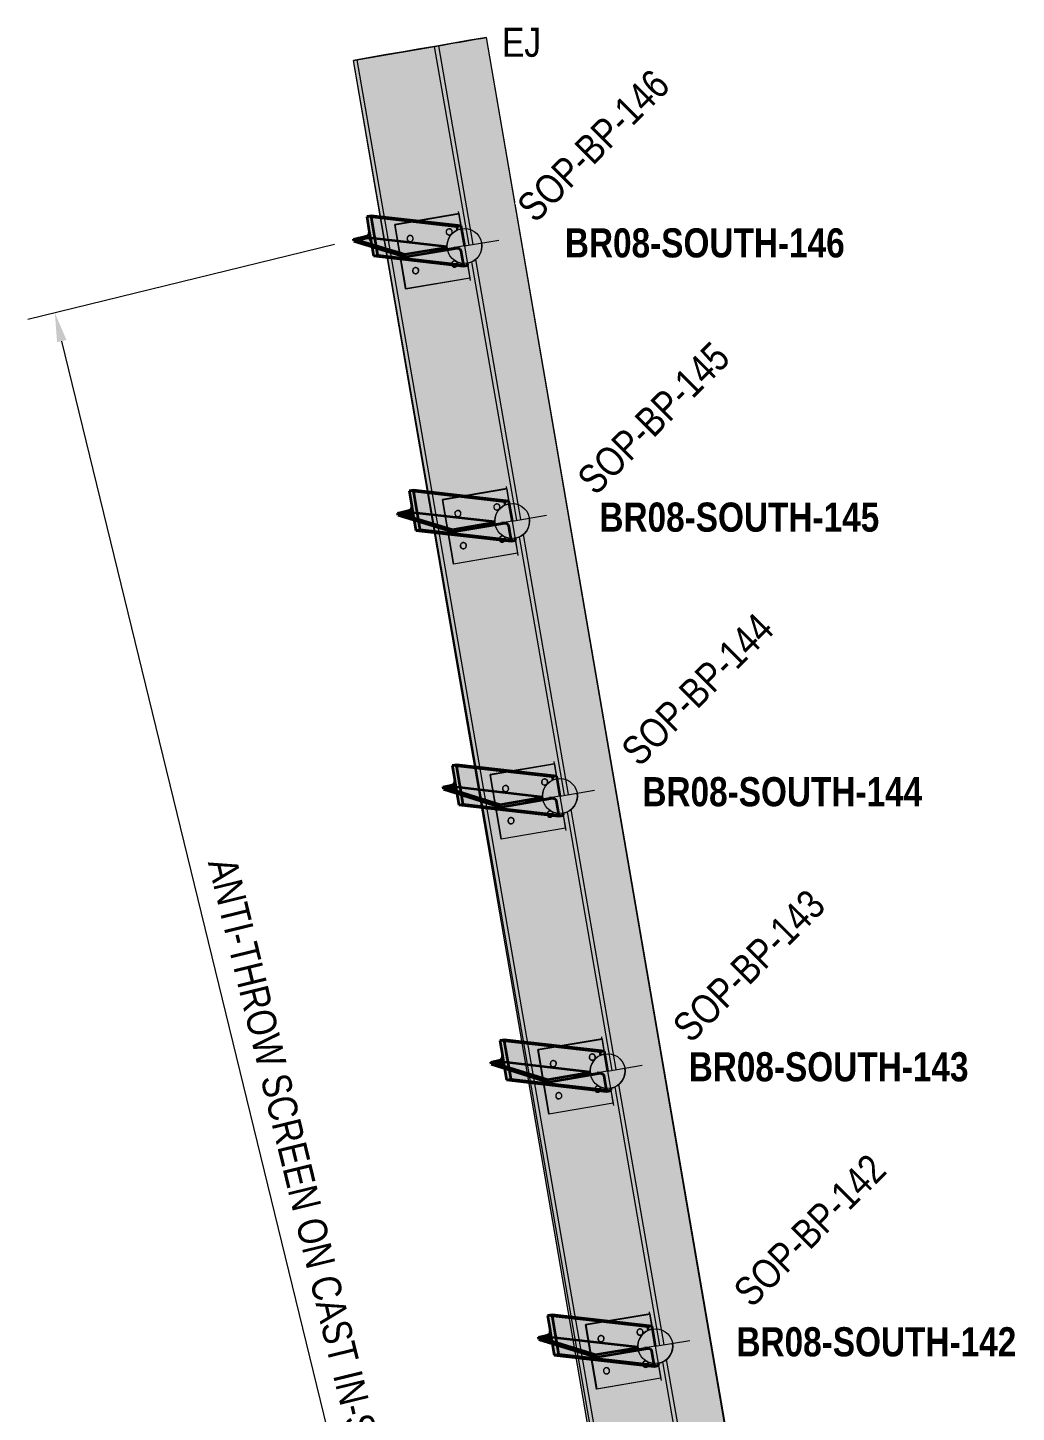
# Model space of a CAD drawing. Header units: metres. Extents: x 4 to 49, y -1186 to 3.
# Drawn here: x 43.66 to 47.9, y -1178.37 to -1172.43 of the extents above; entities that cross this region are included whole.
import ezdxf

# ---------------------------------------------------------------- set-up
doc = ezdxf.new("R2010")
doc.units = ezdxf.units.M
doc.layers.get('Defpoints').update_dxf_attribs({"color": 41})
for name, color, linetype, lineweight in [('A-ANNO-DIMS', 7, 'Continuous', 9), ('A-ANNO-NOTE', 7, 'Continuous', 9), ('A-FLOR', 7, 'Continuous', 50), ('A-GENM', 7, 'Continuous', 35), ('A-GENM-IDEN', 7, 'Continuous', 18), ('G-ANNO-TEXT', 7, 'Continuous', 9), ('S-FNDN-IDEN', 7, 'Continuous', 18), ('S-FSTN', 7, 'Continuous', 18)]:
    doc.layers.add(name, color=color, linetype=linetype, lineweight=lineweight)
doc.styles.add('Arial Narrow_4', font='ARIALN.TTF', dxfattribs={"height": 0.125})
doc.styles.add('Arial Narrow_B_1', font='ARIALNB.TTF', dxfattribs={"height": 0.125})
doc.dimstyles.new('Dimension_Standard_O__mm_', dxfattribs={"dimscale": 0.3048, "dimtxt": 0.127929, "dimasz": 0.410105, "dimexe": 0.393701, "dimexo": 0.246063, "dimgap": 0.246063, "dimtad": 1, "dimdec": 0, "dimlfac": 1000, "dimzin": 0, "dimdsep": 46, "dimtxsty": 'Arial Narrow_4', "dimsah": 1, "dimcen": 0.09, "dimaunit": 1, "dimadec": 4, "dimazin": 0, "dimtfac": 1, "dimtdec": 4, "dimtix": 1, "dimtmove": 0, "dimatfit": 3, "dimfxl": 1, "dimtvp": 1, "dimtfill": 1, "dimtolj": 1, "dimtzin": 0, "dimlwd": 18, "dimlwe": 18, "dimarcsym": 2})

# ---------------------------------------------------------------- blocks, each defined once
blk = doc.blocks.new('BR08_GEN_POST_0 - 360UB_BASE-V17-DRG-2873222 - SOUTHERN SCREEN POST - PLAN')
at = {"layer": 'A-GENM', "true_color": 0xc0c0c0}
for points in [[(-312.375, -1178.1279), (-312.3559, -1178.1245), (-312.3847, -1177.9551), (-312.4039, -1177.9585), (-312.3862, -1178.0619)], [(-312.3862, -1178.0619), (-312.3924, -1178.0272), (-312.3932, -1178.0326), (-312.3957, -1178.0371), (-312.3994, -1178.0402), (-312.4015, -1178.0409), (-312.4426, -1178.0507), (-312.4409, -1178.0606), (-312.3976, -1178.0505), (-312.3932, -1178.0516), (-312.3894, -1178.0547), (-312.3869, -1178.0593)], [(-312.3834, -1178.0785), (-312.3869, -1178.0593), (-312.3894, -1178.0547), (-312.3932, -1178.0516), (-312.3957, -1178.0513), (-312.3998, -1178.0508), (-312.4409, -1178.0606), (-312.3847, -1178.0781)], [(-312.3935, -1178.0515), (-312.3976, -1178.0505), (-312.3974, -1178.0511), (-312.3941, -1178.0514)], [(-311.9456, -1178.1768), (-311.926, -1178.1735), (-312.3559, -1178.1245), (-312.375, -1178.1279), (-311.9916, -1178.1716)]]:
    blk.add_hatch(color=9, dxfattribs=at).paths.add_polyline_path(points)
h = blk.add_hatch(color=9, dxfattribs=at)
h.paths.add_polyline_path([(-311.926, -1178.1735), (-311.9277, -1178.1637), (-311.9288, -1178.1634), (-311.9412, -1178.0899), (-311.9403, -1178.0898), (-311.9549, -1178.0041), (-312.3847, -1177.9551), (-312.3559, -1178.1245), (-311.9412, -1178.1718)])
h.paths.add_polyline_path([(-312.0151, -1178.1024), (-312.0161, -1178.0936), (-312.016, -1178.0857), (-312.0152, -1178.0779), (-312.0134, -1178.0699), (-312.0108, -1178.0621), (-312.0073, -1178.0546), (-312.0031, -1178.0476), (-311.9981, -1178.0411), (-311.9916, -1178.0345), (-311.9861, -1178.0299), (-311.9793, -1178.0253), (-311.972, -1178.0215), (-311.9643, -1178.0186), (-311.9564, -1178.0165), (-311.9536, -1178.0165), (-311.9412, -1178.0899), (-312.0147, -1178.1024)])
at = {"layer": 'A-GENM'}
for p, q in [((-312.3847, -1177.9551), (-312.4039, -1177.9585)), ((-312.4039, -1177.9585), (-312.3926, -1178.0245)), ((-311.9745, -1178.0074), (-312.4039, -1177.9585)), ((-312.3559, -1178.1245), (-312.3847, -1177.9551)), ((-311.9549, -1178.0041), (-312.3847, -1177.9551)), ((-311.9549, -1178.0041), (-311.9745, -1178.0074)), ((-311.9745, -1178.0074), (-311.9721, -1178.0216)), ((-311.94, -1178.0912), (-311.9549, -1178.0041)), ((-312.4426, -1178.0507), (-312.4015, -1178.0409)), ((-312.1975, -1178.1271), (-312.4426, -1178.0507)), ((-312.4409, -1178.0606), (-312.4426, -1178.0507)), ((-312.3998, -1178.0508), (-312.4409, -1178.0606)), ((-312.4409, -1178.0606), (-312.1958, -1178.137)), ((-312.0161, -1178.0939), (-312.3966, -1178.0506)), ((-312.3926, -1178.0245), (-312.3862, -1178.0619)), ((-312.3862, -1178.0619), (-312.375, -1178.1279)), ((-312.375, -1178.1279), (-312.3559, -1178.1245)), ((-312.375, -1178.1279), (-311.9456, -1178.1768)), ((-312.3559, -1178.1245), (-311.926, -1178.1735)), ((-312.0159, -1178.0965), (-312.1975, -1178.1271)), ((-312.1975, -1178.1271), (-312.1958, -1178.137)), ((-312.1958, -1178.137), (-311.9732, -1178.0994)), ((-311.9692, -1178.0993), (-311.9855, -1178.0974)), ((-311.9569, -1178.1108), (-311.9456, -1178.1768)), ((-311.9456, -1178.1768), (-311.926, -1178.1735)), ((-311.926, -1178.1735), (-311.9277, -1178.1637))]:
    blk.add_line(p, q, dxfattribs=at)
at = {"layer": 'A-GENM', "flags": 128}
for points in [[(-312.4015, -1178.0409), (-312.3994, -1178.0402), (-312.3974, -1178.0389), (-312.3957, -1178.0371), (-312.3943, -1178.035), (-312.3932, -1178.0326), (-312.3926, -1178.03), (-312.3924, -1178.0272), (-312.3926, -1178.0245)], [(-312.3862, -1178.0619), (-312.3869, -1178.0593), (-312.388, -1178.0568), (-312.3894, -1178.0547), (-312.3912, -1178.0529), (-312.3932, -1178.0516), (-312.3954, -1178.0508), (-312.3976, -1178.0505), (-312.3998, -1178.0508)], [(-311.9732, -1178.0994), (-311.9701, -1178.0992), (-311.9669, -1178.0997), (-311.964, -1178.1009), (-311.9614, -1178.1027), (-311.9593, -1178.1051), (-311.9578, -1178.1078), (-311.9569, -1178.1108)]]:
    blk.add_lwpolyline(points, dxfattribs=at)
blk = doc.blocks.new('BR08_GEN_POST_0 - 360UB_BASE-V16-DRG-2873222 - SOUTHERN SCREEN POST - PLAN')
at = {"layer": 'A-GENM', "true_color": 0xc0c0c0}
for points in [[(-312.1702, -1179.3093), (-312.151, -1179.3059), (-312.1799, -1179.1365), (-312.199, -1179.1398), (-312.1814, -1179.2433)], [(-312.1814, -1179.2433), (-312.1876, -1179.2086), (-312.1884, -1179.2139), (-312.1908, -1179.2185), (-312.1946, -1179.2215), (-312.1967, -1179.2223), (-312.2378, -1179.2321), (-312.2361, -1179.2419), (-312.1928, -1179.2319), (-312.1884, -1179.233), (-312.1846, -1179.2361), (-312.1821, -1179.2406)], [(-312.1786, -1179.2598), (-312.1821, -1179.2406), (-312.1846, -1179.2361), (-312.1884, -1179.233), (-312.1908, -1179.2326), (-312.195, -1179.2322), (-312.2361, -1179.2419), (-312.1799, -1179.2594)], [(-312.1887, -1179.2329), (-312.1928, -1179.2319), (-312.1926, -1179.2324), (-312.1893, -1179.2328)], [(-311.7408, -1179.3582), (-311.7212, -1179.3549), (-312.151, -1179.3059), (-312.1702, -1179.3093), (-311.8392, -1179.347)]]:
    blk.add_hatch(color=9, dxfattribs=at).paths.add_polyline_path(points)
h = blk.add_hatch(color=9, dxfattribs=at)
h.paths.add_polyline_path([(-311.7363, -1179.2713), (-311.8104, -1179.2833), (-311.8112, -1179.275), (-311.8112, -1179.2671), (-311.8104, -1179.2592), (-311.8086, -1179.2512), (-311.806, -1179.2434), (-311.8025, -1179.236), (-311.7983, -1179.229), (-311.7933, -1179.2224), (-311.7876, -1179.2165), (-311.7813, -1179.2112), (-311.7744, -1179.2067), (-311.7671, -1179.2029), (-311.7583, -1179.1996), (-311.7515, -1179.1978), (-311.7488, -1179.1978), (-311.7365, -1179.2701)])
h.paths.add_polyline_path([(-311.7212, -1179.3549), (-311.7229, -1179.3451), (-311.7239, -1179.3447), (-311.7363, -1179.2713), (-311.7355, -1179.2711), (-311.7501, -1179.1854), (-312.1799, -1179.1365), (-312.151, -1179.3059), (-311.7363, -1179.3531)])
at = {"layer": 'A-GENM'}
for p, q in [((-312.1799, -1179.1365), (-312.199, -1179.1398)), ((-312.199, -1179.1398), (-312.1878, -1179.2058)), ((-311.7697, -1179.1887), (-312.199, -1179.1398)), ((-312.151, -1179.3059), (-312.1799, -1179.1365)), ((-311.7501, -1179.1854), (-312.1799, -1179.1365)), ((-311.7501, -1179.1854), (-311.7697, -1179.1887)), ((-311.7697, -1179.1887), (-311.7673, -1179.203)), ((-311.7352, -1179.2726), (-311.7501, -1179.1854)), ((-312.2378, -1179.2321), (-312.1967, -1179.2223)), ((-311.9926, -1179.3085), (-312.2378, -1179.2321)), ((-312.2361, -1179.2419), (-312.2378, -1179.2321)), ((-312.195, -1179.2322), (-312.2361, -1179.2419)), ((-312.2361, -1179.2419), (-311.991, -1179.3183)), ((-311.8112, -1179.2753), (-312.1918, -1179.232)), ((-312.1878, -1179.2058), (-312.1814, -1179.2433)), ((-312.1814, -1179.2433), (-312.1702, -1179.3093)), ((-312.1702, -1179.3093), (-312.151, -1179.3059)), ((-312.1702, -1179.3093), (-311.7408, -1179.3582)), ((-312.151, -1179.3059), (-311.7212, -1179.3549)), ((-311.8111, -1179.2778), (-311.9926, -1179.3085)), ((-311.9926, -1179.3085), (-311.991, -1179.3183)), ((-311.991, -1179.3183), (-311.7684, -1179.2807)), ((-311.7644, -1179.2806), (-311.7807, -1179.2788)), ((-311.7521, -1179.2922), (-311.7408, -1179.3582)), ((-311.7408, -1179.3582), (-311.7212, -1179.3549)), ((-311.7212, -1179.3549), (-311.7229, -1179.3451))]:
    blk.add_line(p, q, dxfattribs=at)
at = {"layer": 'A-GENM', "flags": 128}
for points in [[(-312.1967, -1179.2223), (-312.1946, -1179.2215), (-312.1926, -1179.2202), (-312.1908, -1179.2185), (-312.1894, -1179.2164), (-312.1884, -1179.2139), (-312.1878, -1179.2113), (-312.1876, -1179.2086), (-312.1878, -1179.2058)], [(-312.1814, -1179.2433), (-312.1821, -1179.2406), (-312.1832, -1179.2382), (-312.1846, -1179.2361), (-312.1864, -1179.2343), (-312.1884, -1179.233), (-312.1905, -1179.2322), (-312.1928, -1179.2319), (-312.195, -1179.2322)], [(-311.7684, -1179.2807), (-311.7652, -1179.2806), (-311.7621, -1179.2811), (-311.7592, -1179.2823), (-311.7566, -1179.2841), (-311.7545, -1179.2864), (-311.7529, -1179.2892), (-311.7521, -1179.2922)]]:
    blk.add_lwpolyline(points, dxfattribs=at)
blk = doc.blocks.new('BR08_GEN_POST_0 - 360UB_BASE-8745560-DRG-2873222 - SOUTHERN SCREEN POST - PLAN')
at = {"layer": 'A-GENM', "true_color": 0xc0c0c0}
for points in [[(-312.9694, -1174.5861), (-312.9503, -1174.5827), (-312.9792, -1174.4133), (-312.9983, -1174.4167), (-312.9806, -1174.5201)], [(-313.0456, -1174.5212), (-312.992, -1174.5087), (-312.9876, -1174.5098), (-312.9838, -1174.5129), (-312.9813, -1174.5175), (-312.9806, -1174.5201), (-312.9868, -1174.4854), (-312.9876, -1174.4908), (-312.9901, -1174.4953), (-312.9938, -1174.4984), (-312.9959, -1174.4991), (-313.0473, -1174.5114)], [(-312.9769, -1174.5421), (-312.9813, -1174.5175), (-312.9838, -1174.5129), (-312.9876, -1174.5098), (-312.9901, -1174.5095), (-312.9943, -1174.509), (-313.0456, -1174.5212), (-312.9792, -1174.5414)], [(-312.9879, -1174.5097), (-312.992, -1174.5087), (-312.9918, -1174.5093), (-312.9885, -1174.5096)], [(-312.5601, -1174.6327), (-312.5405, -1174.6294), (-312.9503, -1174.5827), (-312.9694, -1174.5861), (-312.6014, -1174.628)]]:
    blk.add_hatch(color=9, dxfattribs=at).paths.add_polyline_path(points)
h = blk.add_hatch(color=9, dxfattribs=at)
h.paths.add_polyline_path([(-312.5556, -1174.5459), (-312.6297, -1174.5579), (-312.6305, -1174.5496), (-312.6305, -1174.5416), (-312.6297, -1174.5338), (-312.6279, -1174.5258), (-312.6253, -1174.518), (-312.6218, -1174.5105), (-312.6175, -1174.5035), (-312.6125, -1174.497), (-312.6069, -1174.4911), (-312.6006, -1174.4858), (-312.5937, -1174.4812), (-312.5864, -1174.4775), (-312.5788, -1174.4745), (-312.5708, -1174.4724), (-312.568, -1174.4724), (-312.5558, -1174.5447)])
h.paths.add_polyline_path([(-312.5405, -1174.6294), (-312.5422, -1174.6196), (-312.5432, -1174.6193), (-312.5556, -1174.5459), (-312.5548, -1174.5457), (-312.5694, -1174.46), (-312.9792, -1174.4133), (-312.9503, -1174.5827), (-312.5556, -1174.6277)])
at = {"layer": 'A-GENM'}
for p, q in [((-312.9792, -1174.4133), (-312.9983, -1174.4167)), ((-312.9983, -1174.4167), (-312.987, -1174.4827)), ((-312.589, -1174.4633), (-312.9983, -1174.4167)), ((-312.9503, -1174.5827), (-312.9792, -1174.4133)), ((-312.5694, -1174.46), (-312.9792, -1174.4133)), ((-313.0473, -1174.5114), (-312.9959, -1174.4991)), ((-312.987, -1174.4827), (-312.9806, -1174.5201)), ((-312.5694, -1174.46), (-312.589, -1174.4633)), ((-312.589, -1174.4633), (-312.5866, -1174.4775)), ((-312.5545, -1174.5471), (-312.5694, -1174.46)), ((-312.8119, -1174.5831), (-313.0473, -1174.5114)), ((-313.0456, -1174.5212), (-313.0473, -1174.5114)), ((-312.9943, -1174.509), (-313.0456, -1174.5212)), ((-313.0456, -1174.5212), (-312.8102, -1174.5929)), ((-312.6305, -1174.5499), (-312.991, -1174.5088)), ((-312.9806, -1174.5201), (-312.9694, -1174.5861)), ((-312.6303, -1174.5524), (-312.8119, -1174.5831)), ((-312.8102, -1174.5929), (-312.5877, -1174.5553)), ((-312.5837, -1174.5552), (-312.6, -1174.5533)), ((-312.9694, -1174.5861), (-312.9503, -1174.5827)), ((-312.9694, -1174.5861), (-312.5601, -1174.6327)), ((-312.9503, -1174.5827), (-312.5405, -1174.6294)), ((-312.8119, -1174.5831), (-312.8102, -1174.5929)), ((-312.5713, -1174.5667), (-312.5601, -1174.6327)), ((-312.5405, -1174.6294), (-312.5422, -1174.6196)), ((-312.5601, -1174.6327), (-312.5405, -1174.6294))]:
    blk.add_line(p, q, dxfattribs=at)
at = {"layer": 'A-GENM', "flags": 128}
for points in [[(-312.9959, -1174.4991), (-312.9938, -1174.4984), (-312.9918, -1174.4971), (-312.9901, -1174.4953), (-312.9887, -1174.4932), (-312.9876, -1174.4908), (-312.987, -1174.4882), (-312.9868, -1174.4854), (-312.987, -1174.4827)], [(-312.9806, -1174.5201), (-312.9813, -1174.5175), (-312.9824, -1174.515), (-312.9838, -1174.5129), (-312.9856, -1174.5111), (-312.9876, -1174.5098), (-312.9898, -1174.509), (-312.992, -1174.5087), (-312.9943, -1174.509)], [(-312.5877, -1174.5553), (-312.5845, -1174.5551), (-312.5814, -1174.5556), (-312.5785, -1174.5568), (-312.5759, -1174.5587), (-312.5738, -1174.561), (-312.5722, -1174.5637), (-312.5713, -1174.5667)]]:
    blk.add_lwpolyline(points, dxfattribs=at)
blk = doc.blocks.new('BR08_GEN_POST_0 - 360UB_BASE-8745564-DRG-2873222 - SOUTHERN SCREEN POST - PLAN')
at = {"layer": 'A-GENM', "true_color": 0xc0c0c0}
for points in [[(-313.1513, -1173.4074), (-313.1322, -1173.404), (-313.161, -1173.2346), (-313.1802, -1173.2379), (-313.1591, -1173.3616)], [(-313.2357, -1173.3444), (-313.1739, -1173.33), (-313.1695, -1173.3311), (-313.1657, -1173.3341), (-313.1632, -1173.3387), (-313.1625, -1173.3414), (-313.1687, -1173.3067), (-313.1695, -1173.312), (-313.172, -1173.3166), (-313.1757, -1173.3196), (-313.1778, -1173.3204), (-313.2374, -1173.3346)], [(-313.158, -1173.3681), (-313.1632, -1173.3387), (-313.1657, -1173.3341), (-313.1695, -1173.3311), (-313.172, -1173.3307), (-313.1761, -1173.3302), (-313.2357, -1173.3444), (-313.161, -1173.3671)], [(-313.1698, -1173.331), (-313.1739, -1173.33), (-313.1737, -1173.3305), (-313.1704, -1173.3309)], [(-312.7649, -1173.4514), (-312.7453, -1173.4481), (-313.1322, -1173.404), (-313.1513, -1173.4074), (-312.8301, -1173.4439)]]:
    blk.add_hatch(color=9, dxfattribs=at).paths.add_polyline_path(points)
h = blk.add_hatch(color=9, dxfattribs=at)
h.paths.add_polyline_path([(-312.7453, -1173.4481), (-312.747, -1173.4383), (-312.748, -1173.4379), (-312.7605, -1173.3645), (-312.7596, -1173.3643), (-312.7742, -1173.2786), (-313.161, -1173.2346), (-313.1322, -1173.404), (-312.7539, -1173.4471)])
h.paths.add_polyline_path([(-312.8344, -1173.377), (-312.8353, -1173.3688), (-312.8354, -1173.3606), (-312.8345, -1173.3524), (-312.8327, -1173.3444), (-312.8301, -1173.3366), (-312.8266, -1173.3292), (-312.8224, -1173.3222), (-312.8174, -1173.3156), (-312.8117, -1173.3097), (-312.8054, -1173.3044), (-312.7985, -1173.2999), (-312.7912, -1173.2961), (-312.7836, -1173.2931), (-312.7756, -1173.291), (-312.7729, -1173.291), (-312.7605, -1173.3645), (-312.8301, -1173.3763)])
at = {"layer": 'A-GENM'}
for p, q in [((-313.161, -1173.2346), (-313.1802, -1173.2379)), ((-313.1802, -1173.2379), (-313.1689, -1173.3039)), ((-312.7938, -1173.282), (-313.1802, -1173.2379)), ((-313.1322, -1173.404), (-313.161, -1173.2346)), ((-312.7742, -1173.2786), (-313.161, -1173.2346)), ((-313.1689, -1173.3039), (-313.1625, -1173.3414)), ((-312.7742, -1173.2786), (-312.7938, -1173.282)), ((-312.7938, -1173.282), (-312.7914, -1173.2962)), ((-312.7593, -1173.3658), (-312.7742, -1173.2786)), ((-313.2374, -1173.3346), (-313.1778, -1173.3204)), ((-313.0167, -1173.4017), (-313.2374, -1173.3346)), ((-313.2357, -1173.3444), (-313.2374, -1173.3346)), ((-313.1761, -1173.3302), (-313.2357, -1173.3444)), ((-313.2357, -1173.3444), (-313.0151, -1173.4116)), ((-312.8353, -1173.3685), (-313.1729, -1173.3301)), ((-313.1625, -1173.3414), (-313.1513, -1173.4074)), ((-312.8352, -1173.371), (-313.0167, -1173.4017)), ((-313.0151, -1173.4116), (-312.7925, -1173.374)), ((-312.7885, -1173.3738), (-312.8048, -1173.372)), ((-313.1513, -1173.4074), (-313.1322, -1173.404)), ((-313.1513, -1173.4074), (-312.7649, -1173.4514)), ((-313.1322, -1173.404), (-312.7453, -1173.4481)), ((-313.0167, -1173.4017), (-313.0151, -1173.4116)), ((-312.7762, -1173.3854), (-312.7649, -1173.4514)), ((-312.7649, -1173.4514), (-312.7453, -1173.4481)), ((-312.7453, -1173.4481), (-312.747, -1173.4383))]:
    blk.add_line(p, q, dxfattribs=at)
at = {"layer": 'A-GENM', "flags": 128}
for points in [[(-313.1778, -1173.3204), (-313.1757, -1173.3196), (-313.1737, -1173.3183), (-313.172, -1173.3166), (-313.1706, -1173.3145), (-313.1695, -1173.312), (-313.1689, -1173.3094), (-313.1687, -1173.3067), (-313.1689, -1173.3039)], [(-313.1625, -1173.3414), (-313.1632, -1173.3387), (-313.1643, -1173.3363), (-313.1657, -1173.3341), (-313.1675, -1173.3324), (-313.1695, -1173.3311), (-313.1717, -1173.3303), (-313.1739, -1173.33), (-313.1761, -1173.3302)], [(-312.7925, -1173.374), (-312.7894, -1173.3738), (-312.7862, -1173.3743), (-312.7833, -1173.3755), (-312.7807, -1173.3773), (-312.7786, -1173.3796), (-312.777, -1173.3824), (-312.7762, -1173.3854)]]:
    blk.add_lwpolyline(points, dxfattribs=at)
blk = doc.blocks.new('Barrier Post Column Base Plate - 25mm-V29-DRG-2873222 - SOUTHERN SCREEN POST - PLAN')
at = {"layer": 'S-FSTN'}
for p, q in [((-312.0358, -1179.18), (-311.7599, -1179.1334)), ((-311.7591, -1179.1322), (-312.0351, -1179.1789)), ((-311.7599, -1179.1334), (-311.7591, -1179.1322)), ((-311.7599, -1179.1334), (-311.749, -1179.1974)), ((-311.7352, -1179.2726), (-311.7591, -1179.1322)), ((-312.0358, -1179.18), (-312.0351, -1179.1789)), ((-311.9888, -1179.4558), (-312.0358, -1179.18)), ((-312.0351, -1179.1789), (-311.9881, -1179.4547)), ((-311.9802, -1179.2318), (-311.9809, -1179.233)), ((-311.9587, -1179.2466), (-311.958, -1179.2455)), ((-311.8127, -1179.2035), (-311.8134, -1179.2047)), ((-311.7912, -1179.2183), (-311.7905, -1179.2172)), ((-311.9567, -1179.3697), (-311.9574, -1179.3709)), ((-311.7892, -1179.3414), (-311.7899, -1179.3426)), ((-311.7677, -1179.3562), (-311.767, -1179.3551)), ((-311.7237, -1179.3452), (-311.7128, -1179.4092)), ((-311.7121, -1179.408), (-311.7229, -1179.3451)), ((-311.7128, -1179.4092), (-311.9888, -1179.4558)), ((-311.9881, -1179.4547), (-311.7121, -1179.408)), ((-311.9352, -1179.3845), (-311.9345, -1179.3834)), ((-311.7128, -1179.4092), (-311.7121, -1179.408)), ((-311.9881, -1179.4547), (-311.9888, -1179.4558))]:
    blk.add_line(p, q, dxfattribs=at)
for centre, start_param, end_param in [((-311.8023, -1179.2115), 3.861275, 7.002868), ((-311.8016, -1179.2104), 3.861275, 7.002868), ((-311.9698, -1179.2398), 3.861275, 7.002868), ((-311.9691, -1179.2387), 3.861275, 7.002868), ((-311.9698, -1179.2398), 0.719682, 3.861275), ((-311.9691, -1179.2387), 0.719682, 3.861275), ((-311.8023, -1179.2115), 0.719682, 3.861275), ((-311.8016, -1179.2104), 0.719682, 3.861275), ((-311.9463, -1179.3777), 3.861275, 7.002868), ((-311.9456, -1179.3766), 3.861275, 7.002868), ((-311.9463, -1179.3777), 0.719682, 3.861275), ((-311.9456, -1179.3766), 0.719682, 3.861275), ((-311.7788, -1179.3494), 3.861275, 7.002868), ((-311.7781, -1179.3482), 3.861275, 7.002868), ((-311.7788, -1179.3494), 0.719682, 3.861275), ((-311.7781, -1179.3482), 0.719682, 3.861275)]:
    blk.add_ellipse(centre, major_axis=(-0.0111, 0.0068), ratio=0.998545, start_param=start_param, end_param=end_param, dxfattribs=at)
blk = doc.blocks.new('DIMBLOCK3-DRG-2873222 - SOUTHERN SCREEN POST - PLAN')
at = {"layer": 'A-ANNO-DIMS', "color": 0, "lineweight": 18, "transparency": 16777216}
for p, q in [((44.9767, -1173.3587), (43.6595, -1173.6801)), ((45.7273, -1181.6488), (43.8057, -1173.7731)), ((46.0861, -1181.6899), (45.6403, -1181.7987))]:
    blk.add_line(p, q, dxfattribs=at)
at = {"layer": 'A-ANNO-DIMS', "color": 0, "transparency": 16777216}
for points in [[(43.826, -1173.7681), (43.7855, -1173.778), (43.7761, -1173.6516)], [(45.7475, -1181.6439), (45.707, -1181.6538), (45.7569, -1181.7703)]]:
    blk.add_solid(points, dxfattribs=at)
at = {"layer": 'Defpoints', "color": 0, "transparency": 16777216}
for p in [(45.0495, -1173.3409), (43.7761, -1173.6516), (46.159, -1181.6722)]:
    blk.add_point(p, dxfattribs=at)
at = {"layer": 'A-ANNO-DIMS', "color": 0, "lineweight": 18, "transparency": 16777216, "insert": (44.9022, -1177.6778), "char_height": 0.125, "width": 4.161953, "attachment_point": 5, "rotation": 283.71102, "style": 'Arial Narrow_4', "bg_fill": 3, "box_fill_scale": 1.1, "bg_fill_color": 256, "bg_fill_true_color": 13158600, "bg_fill_transparency": 0}
blk.add_mtext('\\A1;ANTI-THROW SCREEN ON CAST IN-SITU BARRIER', dxfattribs=at)

msp = doc.modelspace()

# ---------------------------------------------------------------- hatches: boundary and pattern name
at = {"layer": 'A-ANNO-NOTE', "lineweight": 5, "true_color": 0x808080}
for points in [[(45.4604, -1173.377), (45.5343, -1173.3645), (45.5218, -1173.2905), (45.5138, -1173.2924), (45.5061, -1173.295), (45.4986, -1173.2985), (45.4916, -1173.3028), (45.4851, -1173.3079), (45.4792, -1173.3136), (45.474, -1173.3199), (45.4695, -1173.3268), (45.4658, -1173.3341), (45.4629, -1173.3418), (45.4608, -1173.3497), (45.4596, -1173.3579), (45.4594, -1173.3661), (45.46, -1173.3743)], [(45.5468, -1173.4384), (45.5548, -1173.4366), (45.5626, -1173.434), (45.57, -1173.4305), (45.577, -1173.4261), (45.5835, -1173.4211), (45.5894, -1173.4154), (45.5947, -1173.4091), (45.5992, -1173.4022), (45.6029, -1173.3949), (45.6058, -1173.3872), (45.6079, -1173.3792), (45.609, -1173.3711), (45.6093, -1173.3616), (45.6087, -1173.3547), (45.6083, -1173.352), (45.5343, -1173.3645), (45.5409, -1173.4035)], [(45.6652, -1174.5583), (45.7392, -1174.5459), (45.7267, -1174.4719), (45.7186, -1174.4737), (45.7109, -1174.4764), (45.7035, -1174.4799), (45.6965, -1174.4842), (45.69, -1174.4892), (45.6841, -1174.495), (45.6788, -1174.5013), (45.6743, -1174.5082), (45.6706, -1174.5155), (45.6677, -1174.5232), (45.6656, -1174.5311), (45.6644, -1174.5392), (45.6642, -1174.5474), (45.6648, -1174.5556)], [(45.7517, -1174.6198), (45.7597, -1174.618), (45.7696, -1174.6144), (45.7749, -1174.6118), (45.7819, -1174.6075), (45.7883, -1174.6025), (45.7942, -1174.5967), (45.7995, -1174.5904), (45.804, -1174.5836), (45.8077, -1174.5762), (45.8106, -1174.5686), (45.8127, -1174.5606), (45.8139, -1174.5525), (45.8141, -1174.5443), (45.8135, -1174.5361), (45.8131, -1174.5334), (45.7392, -1174.5459), (45.7404, -1174.553)], [(45.87, -1175.7397), (45.944, -1175.7272), (45.9315, -1175.6533), (45.9221, -1175.6555), (45.9157, -1175.6577), (45.9083, -1175.6613), (45.9013, -1175.6656), (45.8948, -1175.6706), (45.8889, -1175.6763), (45.8837, -1175.6826), (45.8791, -1175.6895), (45.8754, -1175.6968), (45.8725, -1175.7045), (45.8704, -1175.7125), (45.8693, -1175.7206), (45.869, -1175.7288), (45.8696, -1175.737)], [(45.9565, -1175.8012), (45.9645, -1175.7994), (45.9723, -1175.7967), (45.9797, -1175.7932), (45.9867, -1175.7889), (45.9932, -1175.7838), (45.9991, -1175.7781), (46.0043, -1175.7718), (46.0088, -1175.7649), (46.0125, -1175.7576), (46.0155, -1175.7499), (46.0175, -1175.742), (46.0187, -1175.7338), (46.019, -1175.7256), (46.0183, -1175.7174), (46.0179, -1175.7147), (45.944, -1175.7272), (45.9469, -1175.7444)], [(46.0748, -1176.9211), (46.1488, -1176.9086), (46.1363, -1176.8346), (46.1283, -1176.8364), (46.1205, -1176.8391), (46.1131, -1176.8426), (46.1061, -1176.8469), (46.0996, -1176.852), (46.0937, -1176.8577), (46.0885, -1176.864), (46.084, -1176.8709), (46.0802, -1176.8782), (46.0773, -1176.8859), (46.0753, -1176.8938), (46.0741, -1176.902), (46.0738, -1176.9102), (46.0745, -1176.9187)], [(46.1613, -1176.9825), (46.1693, -1176.9807), (46.1771, -1176.978), (46.1845, -1176.9745), (46.1915, -1176.9702), (46.198, -1176.9652), (46.2039, -1176.9595), (46.2091, -1176.9531), (46.2136, -1176.9463), (46.2174, -1176.939), (46.2203, -1176.9313), (46.2223, -1176.9233), (46.2235, -1176.9152), (46.2238, -1176.907), (46.2232, -1176.8988), (46.2228, -1176.8961), (46.1488, -1176.9086), (46.1534, -1176.9359)], [(46.2797, -1178.1024), (46.3536, -1178.0899), (46.3411, -1178.016), (46.3331, -1178.0178), (46.3253, -1178.0205), (46.3179, -1178.024), (46.3109, -1178.0283), (46.3032, -1178.0345), (46.2985, -1178.039), (46.2933, -1178.0454), (46.2888, -1178.0522), (46.285, -1178.0595), (46.2821, -1178.0672), (46.2801, -1178.0752), (46.2789, -1178.0833), (46.2786, -1178.0915), (46.2793, -1178.0997)], [(46.3661, -1178.1639), (46.3741, -1178.1621), (46.3819, -1178.1594), (46.3893, -1178.1559), (46.3963, -1178.1516), (46.4028, -1178.1465), (46.4087, -1178.1408), (46.4139, -1178.1345), (46.4186, -1178.1273), (46.4222, -1178.1203), (46.4251, -1178.1126), (46.4272, -1178.1047), (46.4283, -1178.0965), (46.4286, -1178.0883), (46.428, -1178.0801), (46.4276, -1178.0774), (46.3536, -1178.0899), (46.3599, -1178.1273)]]:
    msp.add_hatch(color=8, dxfattribs=at).paths.add_polyline_path(points)
at = {"layer": 'A-FLOR', "true_color": 0xe1e1e1}
msp.add_hatch(color=254, dxfattribs=at).paths.add_polyline_path([(47.093, -1182.1334), (47.2858, -1182.1), (45.629, -1172.4688), (45.4237, -1172.5042), (45.5717, -1173.3582), (45.6083, -1173.352), (45.6093, -1173.3616), (45.6092, -1173.3687), (45.6084, -1173.3765), (45.6066, -1173.3846), (45.604, -1173.3924), (45.6005, -1173.3998), (45.5962, -1173.4068), (45.5909, -1173.4138), (45.5856, -1173.4193), (45.5827, -1173.4218), (45.7765, -1174.5395), (45.8132, -1174.5338), (45.8141, -1174.5421), (45.814, -1174.5501), (45.8132, -1174.5579), (45.8114, -1174.5659), (45.8088, -1174.5737), (45.8052, -1174.5813), (45.8011, -1174.5882), (45.7961, -1174.5947), (45.7894, -1174.6015), (45.7875, -1174.6031), (45.9813, -1175.7209), (46.018, -1175.7152), (46.0189, -1175.7235), (46.0189, -1175.7314), (46.018, -1175.7393), (46.0162, -1175.7473), (46.0136, -1175.7551), (46.0101, -1175.7625), (46.0059, -1175.7695), (46.0004, -1175.7766), (45.9952, -1175.782), (45.9923, -1175.7845), (46.1861, -1176.9023), (46.2228, -1176.8966), (46.2237, -1176.9049), (46.2237, -1176.9128), (46.2228, -1176.9206), (46.2211, -1176.9286), (46.2184, -1176.9364), (46.215, -1176.9439), (46.2107, -1176.9509), (46.2057, -1176.9574), (46.2, -1176.9634), (46.1972, -1176.9659), (46.3909, -1178.0836), (46.4276, -1178.0779), (46.4285, -1178.0862), (46.4285, -1178.0942), (46.4276, -1178.102), (46.4259, -1178.11), (46.4233, -1178.1178), (46.4186, -1178.1273), (46.4155, -1178.1323), (46.4105, -1178.1388), (46.4031, -1178.1463), (46.402, -1178.1473), (46.5957, -1179.265), (46.6325, -1179.2593), (46.6333, -1179.2676), (46.6333, -1179.2755), (46.6325, -1179.2833), (46.6307, -1179.2914), (46.6281, -1179.2992), (46.6246, -1179.3066), (46.6204, -1179.3136), (46.6154, -1179.3201), (46.6081, -1179.3275), (46.6068, -1179.3286), (46.8007, -1180.4453), (46.838, -1180.4395), (46.8389, -1180.4478), (46.8388, -1180.4557), (46.838, -1180.4636), (46.8362, -1180.4716), (46.8336, -1180.4794), (46.8301, -1180.4868), (46.8259, -1180.4938), (46.8209, -1180.5004), (46.8135, -1180.5078), (46.8116, -1180.5102), (47.0052, -1181.6267), (47.0428, -1181.6209), (47.0437, -1181.6292), (47.0437, -1181.6371), (47.0428, -1181.6449), (47.0411, -1181.6529), (47.0384, -1181.6607), (47.035, -1181.6682), (47.03, -1181.6762), (47.0254, -1181.6821), (47.02, -1181.6876), (47.0164, -1181.6912), (47.0917, -1182.126)])
h = msp.add_hatch(color=254, dxfattribs=at)
h.paths.add_polyline_path([(46.7428, -1182.1942), (47.0755, -1182.1365), (46.9996, -1181.7012), (46.9919, -1181.7042), (46.9832, -1181.7064), (46.9814, -1181.7068), (46.9832, -1181.7176), (46.9636, -1181.7209), (46.6546, -1181.6857), (46.7193, -1182.059)])
h.paths.add_polyline_path([(46.9688, -1181.6329), (46.9876, -1181.6297), (46.7948, -1180.5199), (46.7871, -1180.5228), (46.7784, -1180.5251), (46.7766, -1180.5255), (46.7784, -1180.5362), (46.7588, -1180.5395), (46.4497, -1180.5043), (46.6242, -1181.5105), (46.9544, -1181.5482), (46.9686, -1181.6317)])
h.paths.add_polyline_path([(46.764, -1180.4515), (46.7828, -1180.4483), (46.5905, -1179.3391), (46.5842, -1179.3417), (46.5763, -1179.3441), (46.5719, -1179.3452), (46.5736, -1179.3549), (46.554, -1179.3582), (46.2448, -1179.3229), (46.4193, -1180.3292), (46.7495, -1180.3668), (46.7638, -1180.4504)])
h.paths.add_polyline_path([(46.5593, -1179.2711), (46.5781, -1179.268), (46.3856, -1178.1577), (46.3793, -1178.1604), (46.3715, -1178.1628), (46.3671, -1178.1639), (46.3688, -1178.1735), (46.3492, -1178.1768), (46.0399, -1178.1416), (46.2144, -1179.1478), (46.5447, -1179.1854), (46.5591, -1179.2697)])
h.paths.add_polyline_path([(46.3545, -1178.0898), (46.3733, -1178.0866), (46.1808, -1176.9764), (46.1745, -1176.979), (46.1667, -1176.9814), (46.1623, -1176.9825), (46.1635, -1176.9922), (46.1426, -1176.9953), (45.8349, -1176.9602), (46.0095, -1177.9664), (46.3399, -1178.0041), (46.3543, -1178.0883)])
h.paths.add_polyline_path([(46.1497, -1176.9084), (46.1685, -1176.9052), (45.976, -1175.795), (45.9697, -1175.7977), (45.9618, -1175.8001), (45.9575, -1175.8012), (45.9591, -1175.8108), (45.9395, -1175.8141), (45.63, -1175.7788), (45.8046, -1176.7851), (46.1351, -1176.8227), (46.1494, -1176.907)])
h.paths.add_polyline_path([(45.9449, -1175.7271), (45.9637, -1175.7239), (45.7712, -1174.6137), (45.7649, -1174.6163), (45.757, -1174.6187), (45.7527, -1174.6198), (45.7543, -1174.6294), (45.7347, -1174.6327), (45.4251, -1174.5975), (45.5997, -1175.6037), (45.9302, -1175.6414), (45.9446, -1175.7256)])
h.paths.add_polyline_path([(45.74, -1174.5457), (45.7588, -1174.5425), (45.5663, -1173.4323), (45.559, -1173.4353), (45.5522, -1173.4373), (45.5478, -1173.4384), (45.5495, -1173.4481), (45.5299, -1173.4514), (45.2202, -1173.4161), (45.3948, -1174.4223), (45.7254, -1174.46), (45.7398, -1174.5443)])
h.paths.add_polyline_path([(45.5352, -1173.3643), (45.554, -1173.3612), (45.4059, -1172.5072), (45.0726, -1172.5647), (45.1899, -1173.241), (45.5206, -1173.2786), (45.535, -1173.3629)])
h = msp.add_hatch(color=254, dxfattribs=at)
h.paths.add_polyline_path([(47.0755, -1182.1365), (47.093, -1182.1334), (47.0159, -1181.6912), (47.0088, -1181.6963), (47.0001, -1181.7016), (47.065, -1182.0762)])
h.paths.add_polyline_path([(46.9876, -1181.6297), (47.0052, -1181.6267), (46.8111, -1180.5099), (46.8037, -1180.5151), (46.7952, -1180.5199), (46.9874, -1181.6285)])
h.paths.add_polyline_path([(46.7828, -1180.4483), (46.8004, -1180.4454), (46.6068, -1179.3286), (46.5994, -1179.3341), (46.5937, -1179.3375), (46.5906, -1179.3397), (46.7826, -1180.4472)])
h.paths.add_polyline_path([(46.5781, -1179.268), (46.5957, -1179.265), (46.4018, -1178.1474), (46.395, -1178.1525), (46.388, -1178.1566), (46.3857, -1178.1583), (46.578, -1179.267)])
h.paths.add_polyline_path([(46.3733, -1178.0866), (46.3909, -1178.0836), (46.1972, -1176.9659), (46.1899, -1176.9713), (46.1845, -1176.9745), (46.1809, -1176.977), (46.3731, -1178.0856)])
h.paths.add_polyline_path([(46.1685, -1176.9052), (46.1861, -1176.9023), (45.9922, -1175.7847), (45.9847, -1175.7902), (45.9797, -1175.7932), (45.9761, -1175.7956), (46.1683, -1176.9042)])
h.paths.add_polyline_path([(45.9637, -1175.7239), (45.9813, -1175.7209), (45.7875, -1174.6031), (45.7816, -1174.6077), (45.7749, -1174.6118), (45.7713, -1174.6142), (45.9635, -1175.7229)])
h.paths.add_polyline_path([(45.7588, -1174.5425), (45.7765, -1174.5395), (45.5827, -1173.4218), (45.5752, -1173.4274), (45.5691, -1173.4309), (45.5664, -1173.4329), (45.7587, -1174.5415)])
h.paths.add_polyline_path([(45.554, -1173.3612), (45.5717, -1173.3582), (45.4237, -1172.5042), (45.4059, -1172.5072), (45.5538, -1173.3602)])
h = msp.add_hatch(color=254, dxfattribs=at)
h.paths.add_polyline_path([(46.7278, -1182.1968), (46.7428, -1182.1942), (46.6546, -1181.6857), (46.6389, -1181.6839), (46.7276, -1182.1955)])
h.paths.add_polyline_path([(46.6242, -1181.5105), (46.4495, -1180.5043), (46.434, -1180.5025), (46.6085, -1181.5088), (46.623, -1181.5104)])
h.paths.add_polyline_path([(46.4193, -1180.3292), (46.2448, -1179.3229), (46.2291, -1179.3212), (46.4042, -1180.3275), (46.4157, -1180.3288)])
h.paths.add_polyline_path([(46.2144, -1179.1478), (46.0399, -1178.1416), (46.0242, -1178.1398), (46.1991, -1179.1461), (46.2143, -1179.1478)])
h.paths.add_polyline_path([(46.0095, -1177.9664), (45.8349, -1176.9602), (45.8193, -1176.9584), (45.9938, -1177.9647), (46.0067, -1177.9661)])
h.paths.add_polyline_path([(45.8046, -1176.7851), (45.63, -1175.7788), (45.6144, -1175.7771), (45.7894, -1176.7833), (45.8031, -1176.7849)])
h.paths.add_polyline_path([(45.5997, -1175.6037), (45.4251, -1174.5975), (45.4096, -1174.5957), (45.5841, -1175.6019), (45.595, -1175.6032)])
h.paths.add_polyline_path([(45.3948, -1174.4223), (45.2202, -1173.4161), (45.2047, -1173.4143), (45.3792, -1174.4206), (45.3925, -1174.4221)])
h.paths.add_polyline_path([(45.1899, -1173.241), (45.0726, -1172.5647), (45.0578, -1172.5673), (45.1747, -1173.2392), (45.1891, -1173.2409)])
h = msp.add_hatch(color=254, dxfattribs=at)
h.paths.add_polyline_path([(46.7103, -1182.1998), (46.7277, -1182.1963), (46.6389, -1181.6839), (46.6214, -1181.6819), (46.7102, -1182.1991)])
h.paths.add_polyline_path([(46.6085, -1181.5088), (46.4335, -1180.5025), (46.4187, -1180.5008), (46.5914, -1181.5068), (46.6081, -1181.5087)])
h.paths.add_polyline_path([(46.4036, -1180.3274), (46.2291, -1179.3212), (46.216, -1179.3197), (46.3888, -1180.3257), (46.4035, -1180.3274)])
h.paths.add_polyline_path([(46.1987, -1179.146), (46.0236, -1178.1397), (46.0134, -1178.1386), (46.186, -1179.1446), (46.1978, -1179.1459)])
h.paths.add_polyline_path([(45.9938, -1177.9647), (45.8193, -1176.9584), (45.8108, -1176.9579), (45.9833, -1177.9635), (45.9927, -1177.9645)])
h.paths.add_polyline_path([(45.789, -1176.7833), (45.6144, -1175.7771), (45.608, -1175.7763), (45.7806, -1176.7823), (45.7868, -1176.783)])
h.paths.add_polyline_path([(45.5841, -1175.6019), (45.4094, -1174.5957), (45.4053, -1174.5952), (45.5782, -1175.6013), (45.5826, -1175.6017)])
h.paths.add_polyline_path([(45.3792, -1174.4206), (45.2041, -1173.4143), (45.2026, -1173.4141), (45.3753, -1174.4201), (45.3792, -1174.4206)])
h.paths.add_polyline_path([(45.1743, -1173.2392), (45.0676, -1172.6272), (45.1732, -1173.2391), (45.1743, -1173.2392)])

# ---------------------------------------------------------------- linework, layer by layer
at = {"layer": 'A-ANNO-NOTE', "color": 8, "lineweight": 18, "true_color": 0x808080}
for p, q in [((45.5343, -1173.3645), (45.5093, -1173.2166)), ((45.5343, -1173.3645), (45.3864, -1173.3895)), ((45.5343, -1173.3645), (45.6822, -1173.3395)), ((45.5343, -1173.3645), (45.5593, -1173.5124)), ((45.7392, -1174.5459), (45.7142, -1174.398)), ((45.7392, -1174.5459), (45.5913, -1174.5708)), ((45.7392, -1174.5459), (45.8871, -1174.5209)), ((45.7392, -1174.5459), (45.7641, -1174.6938)), ((45.944, -1175.7272), (45.919, -1175.5793)), ((45.944, -1175.7272), (45.7961, -1175.7522)), ((45.944, -1175.7272), (46.0919, -1175.7022)), ((45.944, -1175.7272), (45.969, -1175.8751)), ((46.1488, -1176.9086), (46.1238, -1176.7607)), ((46.1488, -1176.9086), (46.0009, -1176.9336)), ((46.1488, -1176.9086), (46.2967, -1176.8836)), ((46.1488, -1176.9086), (46.1738, -1177.0565)), ((46.3536, -1178.0899), (46.3286, -1177.942)), ((46.3536, -1178.0899), (46.5015, -1178.0649)), ((46.3536, -1178.0899), (46.2057, -1178.1149)), ((46.3536, -1178.0899), (46.3786, -1178.2378))]:
    msp.add_line(p, q, dxfattribs=at)
for centre in [(45.5343, -1173.3645), (45.7392, -1174.5459), (45.944, -1175.7272), (46.1488, -1176.9086), (46.3536, -1178.0899)]:
    msp.add_circle(centre, 0.075, dxfattribs=at)
for centre, start, end in [((45.5343, -1173.3645), 99.59033, 189.59033), ((45.5343, -1173.3645), 279.59033, 9.59033), ((45.7392, -1174.5459), 99.59033, 189.59033), ((45.7392, -1174.5459), 279.59033, 9.59033), ((45.944, -1175.7272), 99.59033, 189.59033), ((45.944, -1175.7272), 279.59033, 9.59033), ((46.1488, -1176.9086), 99.59033, 189.59033), ((46.1488, -1176.9086), 279.59033, 9.59033), ((46.3536, -1178.0899), 99.59033, 189.59033), ((46.3536, -1178.0899), 279.59033, 9.59033)]:
    msp.add_arc(centre, 0.075, start, end, dxfattribs=at)
at = {"layer": 'A-FLOR', "color": 252, "lineweight": 18, "true_color": 0x888888}
for p, q in [((47.2817, -1182.1007), (45.6289, -1172.4688)), ((47.2858, -1182.1), (45.629, -1172.4688)), ((45.554, -1173.3612), (45.4059, -1172.5072)), ((45.5717, -1173.3582), (45.4237, -1172.5042)), ((46.7103, -1182.1998), (45.0573, -1172.5673)), ((46.7278, -1182.1968), (45.0578, -1172.5673)), ((45.0726, -1172.5647), (46.7428, -1182.1942)), ((45.7588, -1174.5425), (45.5663, -1173.4323)), ((45.7765, -1174.5395), (45.5827, -1173.4218)), ((45.9637, -1175.7239), (45.7712, -1174.6137)), ((45.9813, -1175.7209), (45.7875, -1174.6031)), ((46.1685, -1176.9052), (45.976, -1175.795)), ((46.1861, -1176.9023), (45.9923, -1175.7845)), ((46.3733, -1178.0866), (46.1808, -1176.9764)), ((46.3909, -1178.0836), (46.1972, -1176.9659)), ((46.5781, -1179.268), (46.3856, -1178.1577)), ((46.5957, -1179.265), (46.402, -1178.1473))]:
    msp.add_line(p, q, dxfattribs=at)
at = {"layer": 'A-FLOR', "color": 252, "lineweight": 18, "true_color": 0x888888, "flags": 128}
for points in [[(45.6289, -1172.4688), (45.5574, -1172.4811), (45.486, -1172.4934), (45.4145, -1172.5058), (45.3431, -1172.5181), (45.2717, -1172.5304), (45.2002, -1172.5427), (45.1288, -1172.555), (45.0573, -1172.5673)], [(45.4237, -1172.5042), (45.4465, -1172.5003), (45.4693, -1172.4963), (45.4921, -1172.4924), (45.5149, -1172.4885), (45.5377, -1172.4845), (45.5605, -1172.4806), (45.5833, -1172.4767), (45.6061, -1172.4727), (45.629, -1172.4688)], [(45.629, -1172.4688), (45.6289, -1172.4688), (45.6289, -1172.4688), (45.6289, -1172.4688), (45.6289, -1172.4688)], [(45.0726, -1172.5647), (45.1392, -1172.5532), (45.2059, -1172.5417), (45.2726, -1172.5302), (45.3393, -1172.5187), (45.4059, -1172.5072)], [(45.4059, -1172.5072), (45.4148, -1172.5057), (45.4237, -1172.5042)], [(45.0578, -1172.5673), (45.0652, -1172.566), (45.0726, -1172.5647)]]:
    msp.add_lwpolyline(points, dxfattribs=at)
at = {"layer": 'A-FLOR', "color": 252, "lineweight": 18, "true_color": 0x888888}
msp.add_open_spline([(45.0573, -1172.5673), (45.0574, -1172.5673), (45.0575, -1172.5673), (45.0577, -1172.5673), (45.0578, -1172.5673)], degree=3, knots=[0, 0, 0, 0, 0.444444, 1, 1, 1, 1], dxfattribs=at)

# ---------------------------------------------------------------- block references
at = {"layer": 'A-GENM'}
for name, p in [('BR08_GEN_POST_0 - 360UB_BASE-8745564-DRG-2873222 - SOUTHERN SCREEN POST - PLAN', (358.2948, 0)), ('BR08_GEN_POST_0 - 360UB_BASE-8745560-DRG-2873222 - SOUTHERN SCREEN POST - PLAN', (358.2948, 0)), ('BR08_GEN_POST_0 - 360UB_BASE-V16-DRG-2873222 - SOUTHERN SCREEN POST - PLAN', (357.6803, 3.5441)), ('BR08_GEN_POST_0 - 360UB_BASE-V16-DRG-2873222 - SOUTHERN SCREEN POST - PLAN', (357.8851, 2.3627)), ('BR08_GEN_POST_0 - 360UB_BASE-V17-DRG-2873222 - SOUTHERN SCREEN POST - PLAN', (358.2948, 0))]:
    msp.add_blockref(name, p, dxfattribs=at)
at = {"layer": 'S-FSTN'}
for p in [(357.2707, 5.9068), (357.4755, 4.7254), (357.6803, 3.5441), (357.8851, 2.3627), (358.09, 1.1814)]:
    msp.add_blockref('Barrier Post Column Base Plate - 25mm-V29-DRG-2873222 - SOUTHERN SCREEN POST - PLAN', p, dxfattribs=at)

# ---------------------------------------------------------------- next in the draw order: texts
at = {"layer": 'A-GENM-IDEN', "lineweight": 9, "char_height": 0.125, "attachment_point": 1, "style": 'Arial Narrow_B_1', "bg_fill": 3, "box_fill_scale": 1, "bg_fill_color": 256, "bg_fill_true_color": 13158600, "bg_fill_transparency": 0}
for s, insert in [('BR08-SOUTH-144', (46.2981, -1175.6459)), ('BR08-SOUTH-143', (46.4968, -1176.8273)), ('BR08-SOUTH-142', (46.7019, -1178.0086))]:
    msp.add_mtext(s, dxfattribs=dict(at, insert=insert))
at = {"layer": 'G-ANNO-TEXT', "insert": (45.6958, -1172.4268), "char_height": 0.125, "attachment_point": 1, "style": 'Arial Narrow_4', "bg_fill": 3, "box_fill_scale": 1, "bg_fill_color": 256, "bg_fill_transparency": 0}
msp.add_mtext('EJ', dxfattribs=at)
at = {"layer": 'S-FNDN-IDEN', "lineweight": 9, "char_height": 0.125, "attachment_point": 1, "rotation": 45, "style": 'Arial Narrow_4', "bg_fill": 3, "box_fill_scale": 1, "bg_fill_color": 256, "bg_fill_true_color": 13158600, "bg_fill_transparency": 0}
for s, insert in [('SOP-BP-146', (45.7502, -1173.1812)), ('SOP-BP-145', (46.0087, -1174.3518)), ('SOP-BP-144', (46.1974, -1175.5171)), ('SOP-BP-143', (46.4183, -1176.7038)), ('SOP-BP-142', (46.6795, -1177.8403))]:
    msp.add_mtext(s, dxfattribs=dict(at, insert=insert))

# ---------------------------------------------------------------- next in the draw order: dimensions: what is measured, and where the dimension line sits
at = {"layer": 'A-ANNO-DIMS', "lineweight": 18}
dim = msp.add_linear_dim(base=(43.7761, -1173.6516), p1=(46.159, -1181.6722), p2=(45.0495, -1173.3409), angle=283.71102, text='ANTI-THROW SCREEN ON CAST IN-SITU BARRIER', dimstyle='Dimension_Standard_O__mm_', override={"dimpost": '<>', "dimfxl": 8.404783}, dxfattribs=at)
dim.commit()
dim.dimension.update_dxf_attribs({"geometry": 'DIMBLOCK3-DRG-2873222 - SOUTHERN SCREEN POST - PLAN', "text_midpoint": (44.9022, -1177.6778)})

# ---------------------------------------------------------------- next in the draw order: texts
at = {"layer": 'A-GENM-IDEN', "lineweight": 9, "char_height": 0.125, "attachment_point": 1, "style": 'Arial Narrow_B_1', "bg_fill": 3, "box_fill_scale": 1, "bg_fill_color": 256, "bg_fill_true_color": 13158600, "bg_fill_transparency": 0}
for s, insert in [('BR08-SOUTH-146', (45.9654, -1173.2886)), ('BR08-SOUTH-145', (46.1136, -1174.4665))]:
    msp.add_mtext(s, dxfattribs=dict(at, insert=insert))

doc.saveas('drawing.dxf')
